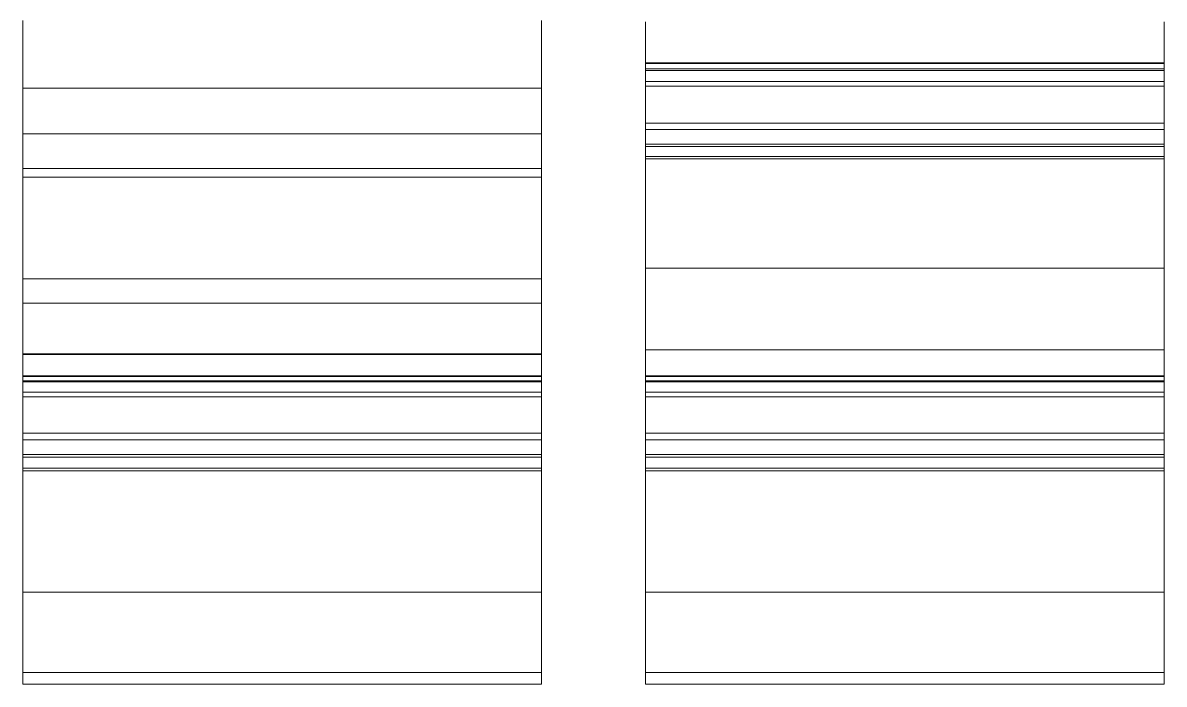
# Model space of a CAD drawing. Header units: millimetres. Extents: x 278858 to 279223, y 218711 to 219074.
# Drawn here: x 279158.13 to 279169.13, y 218907.65 to 218914.02 of the extents above; entities that cross this region are included whole.
import ezdxf

# ---------------------------------------------------------------- set-up
doc = ezdxf.new("R2010")
doc.units = ezdxf.units.MM
doc.header["$LTSCALE"] = 2
doc.layers.add('AM_9', color=251, linetype='Continuous', lineweight=15)

msp = doc.modelspace()

# ---------------------------------------------------------------- linework, layer by layer
at = {"layer": 'AM_9'}
for p, q in [((279158.131, 218913.979), (279158.131, 218914.042)), ((279158.131, 218913.979), (279158.131, 218914.042)), ((279158.131, 218913.991), (279158.131, 218914.028)), ((279158.131, 218913.953), (279158.131, 218913.991)), ((279158.131, 218913.914), (279158.131, 218913.979)), ((279158.131, 218913.914), (279158.131, 218913.979)), ((279163.131, 218914.042), (279163.131, 218913.979)), ((279163.131, 218914.042), (279163.131, 218913.979)), ((279163.131, 218913.979), (279163.131, 218913.914)), ((279163.131, 218913.979), (279163.131, 218913.914)), ((279164.131, 218914.013), (279164.131, 218914.029)), ((279164.131, 218913.998), (279164.131, 218914.013)), ((279164.131, 218913.983), (279164.131, 218913.998)), ((279164.131, 218913.969), (279164.131, 218913.983)), ((279169.131, 218914.029), (279169.131, 218914.013)), ((279169.131, 218914.013), (279169.131, 218913.998)), ((279169.131, 218913.998), (279169.131, 218913.983)), ((279169.131, 218913.983), (279169.131, 218913.969)), ((279158.131, 218913.913), (279158.131, 218913.953)), ((279158.131, 218913.846), (279158.131, 218913.914)), ((279158.131, 218913.846), (279158.131, 218913.914)), ((279158.131, 218913.872), (279158.131, 218913.913)), ((279158.131, 218913.83), (279158.131, 218913.872)), ((279163.131, 218913.914), (279163.131, 218913.846)), ((279163.131, 218913.914), (279163.131, 218913.846)), ((279164.131, 218913.954), (279164.131, 218913.969)), ((279164.131, 218913.94), (279164.131, 218913.954)), ((279164.131, 218913.927), (279164.131, 218913.94)), ((279164.131, 218913.914), (279164.131, 218913.927)), ((279164.131, 218913.901), (279164.131, 218913.914)), ((279164.131, 218913.888), (279164.131, 218913.901)), ((279164.131, 218913.875), (279164.131, 218913.888)), ((279164.131, 218913.863), (279164.131, 218913.875)), ((279164.131, 218913.852), (279164.131, 218913.863)), ((279169.131, 218913.969), (279169.131, 218913.954)), ((279169.131, 218913.954), (279169.131, 218913.94)), ((279169.131, 218913.94), (279169.131, 218913.927)), ((279169.131, 218913.927), (279169.131, 218913.914)), ((279169.131, 218913.914), (279169.131, 218913.901)), ((279169.131, 218913.901), (279169.131, 218913.888)), ((279169.131, 218913.888), (279169.131, 218913.875)), ((279169.131, 218913.875), (279169.131, 218913.863)), ((279169.131, 218913.863), (279169.131, 218913.852)), ((279158.131, 218913.776), (279158.131, 218913.846)), ((279158.131, 218913.776), (279158.131, 218913.846)), ((279158.131, 218913.786), (279158.131, 218913.83)), ((279158.131, 218913.741), (279158.131, 218913.786)), ((279158.131, 218913.704), (279158.131, 218913.776)), ((279158.131, 218913.704), (279158.131, 218913.776)), ((279163.131, 218913.846), (279163.131, 218913.776)), ((279163.131, 218913.846), (279163.131, 218913.776)), ((279163.131, 218913.776), (279163.131, 218913.704)), ((279163.131, 218913.776), (279163.131, 218913.704)), ((279164.131, 218913.84), (279164.131, 218913.852)), ((279164.131, 218913.829), (279164.131, 218913.84)), ((279164.131, 218913.818), (279164.131, 218913.829)), ((279164.131, 218913.807), (279164.131, 218913.818)), ((279164.131, 218913.797), (279164.131, 218913.807)), ((279164.131, 218913.787), (279164.131, 218913.797)), ((279164.131, 218913.777), (279164.131, 218913.787)), ((279164.131, 218913.767), (279164.131, 218913.777)), ((279164.131, 218913.758), (279164.131, 218913.767)), ((279164.131, 218913.749), (279164.131, 218913.758)), ((279169.131, 218913.852), (279169.131, 218913.84)), ((279169.131, 218913.84), (279169.131, 218913.829)), ((279169.131, 218913.829), (279169.131, 218913.818)), ((279169.131, 218913.818), (279169.131, 218913.807)), ((279169.131, 218913.807), (279169.131, 218913.797)), ((279169.131, 218913.797), (279169.131, 218913.787)), ((279169.131, 218913.787), (279169.131, 218913.777)), ((279169.131, 218913.777), (279169.131, 218913.767)), ((279169.131, 218913.767), (279169.131, 218913.758)), ((279169.131, 218913.758), (279169.131, 218913.749)), ((279158.131, 218913.695), (279158.131, 218913.741)), ((279158.131, 218913.629), (279158.131, 218913.704)), ((279158.131, 218913.629), (279158.131, 218913.704)), ((279158.131, 218913.647), (279158.131, 218913.695)), ((279158.131, 218913.597), (279158.131, 218913.647)), ((279163.131, 218913.704), (279163.131, 218913.629)), ((279163.131, 218913.704), (279163.131, 218913.629)), ((279164.131, 218913.74), (279164.131, 218913.749)), ((279164.131, 218913.732), (279164.131, 218913.74)), ((279164.131, 218913.723), (279164.131, 218913.732)), ((279164.131, 218913.715), (279164.131, 218913.723)), ((279164.131, 218913.707), (279164.131, 218913.715)), ((279164.131, 218913.7), (279164.131, 218913.707)), ((279164.131, 218913.692), (279164.131, 218913.7)), ((279164.131, 218913.685), (279164.131, 218913.692)), ((279164.131, 218913.679), (279164.131, 218913.685)), ((279164.131, 218913.672), (279164.131, 218913.679)), ((279164.131, 218913.666), (279164.131, 218913.672)), ((279164.131, 218913.659), (279164.131, 218913.666)), ((279164.131, 218913.653), (279164.131, 218913.659)), ((279164.131, 218913.648), (279164.131, 218913.653)), ((279164.131, 218913.642), (279164.131, 218913.648)), ((279164.131, 218913.637), (279164.131, 218913.642)), ((279169.131, 218913.749), (279169.131, 218913.74)), ((279169.131, 218913.74), (279169.131, 218913.732)), ((279169.131, 218913.732), (279169.131, 218913.723)), ((279169.131, 218913.723), (279169.131, 218913.715)), ((279169.131, 218913.715), (279169.131, 218913.707)), ((279169.131, 218913.707), (279169.131, 218913.7)), ((279169.131, 218913.7), (279169.131, 218913.692)), ((279169.131, 218913.692), (279169.131, 218913.685)), ((279169.131, 218913.685), (279169.131, 218913.679)), ((279169.131, 218913.679), (279169.131, 218913.672)), ((279169.131, 218913.672), (279169.131, 218913.666)), ((279169.131, 218913.666), (279169.131, 218913.659)), ((279169.131, 218913.659), (279169.131, 218913.653)), ((279169.131, 218913.653), (279169.131, 218913.648)), ((279169.131, 218913.648), (279169.131, 218913.642)), ((279169.131, 218913.642), (279169.131, 218913.637)), ((279158.131, 218913.552), (279158.131, 218913.629)), ((279158.131, 218913.552), (279158.131, 218913.629)), ((279158.131, 218913.546), (279158.131, 218913.597)), ((279158.131, 218913.473), (279158.131, 218913.552)), ((279158.131, 218913.473), (279158.131, 218913.552)), ((279158.131, 218913.494), (279158.131, 218913.546)), ((279163.131, 218913.629), (279163.131, 218913.552)), ((279163.131, 218913.629), (279163.131, 218913.552)), ((279163.131, 218913.552), (279163.131, 218913.473)), ((279163.131, 218913.552), (279163.131, 218913.473)), ((279164.131, 218913.629), (279164.131, 218913.637)), ((279164.131, 218913.637), (279169.131, 218913.637)), ((279164.131, 218913.577), (279164.131, 218913.629)), ((279164.131, 218913.629), (279169.131, 218913.629)), ((279164.131, 218913.563), (279164.131, 218913.577)), ((279164.131, 218913.577), (279169.131, 218913.577)), ((279164.131, 218913.456), (279164.131, 218913.563)), ((279164.131, 218913.563), (279169.131, 218913.563)), ((279169.131, 218913.637), (279169.131, 218913.629)), ((279169.131, 218913.629), (279169.131, 218913.577)), ((279169.131, 218913.577), (279169.131, 218913.563)), ((279169.131, 218913.563), (279169.131, 218913.456)), ((279158.131, 218913.441), (279158.131, 218913.494)), ((279158.131, 218913.391), (279158.131, 218913.473)), ((279158.131, 218913.391), (279158.131, 218913.473)), ((279158.131, 218913.385), (279158.131, 218913.441)), ((279163.131, 218913.473), (279163.131, 218913.391)), ((279163.131, 218913.473), (279163.131, 218913.391)), ((279164.131, 218913.41), (279164.131, 218913.456)), ((279164.131, 218913.456), (279169.131, 218913.456)), ((279169.131, 218913.456), (279169.131, 218913.41)), ((279158.131, 218913.391), (279158.131, 218912.953)), ((279158.131, 218913.391), (279163.131, 218913.391)), ((279158.131, 218913.391), (279158.131, 218912.953)), ((279158.131, 218913.391), (279163.131, 218913.391)), ((279158.131, 218913.329), (279158.131, 218913.385)), ((279158.131, 218913.271), (279158.131, 218913.329)), ((279163.131, 218912.953), (279163.131, 218913.391)), ((279163.131, 218912.953), (279163.131, 218913.391)), ((279164.131, 218913.41), (279164.131, 218913.053)), ((279164.131, 218913.41), (279169.131, 218913.41)), ((279169.131, 218913.053), (279169.131, 218913.41)), ((279158.131, 218913.211), (279158.131, 218913.271)), ((279158.131, 218913.15), (279158.131, 218913.211)), ((279158.131, 218913.15), (279158.131, 218912.511)), ((279164.131, 218912.992), (279164.131, 218913.053)), ((279164.131, 218913.053), (279169.131, 218913.053)), ((279164.131, 218912.853), (279164.131, 218912.992)), ((279164.131, 218912.992), (279169.131, 218912.992)), ((279169.131, 218913.053), (279169.131, 218912.992)), ((279169.131, 218912.992), (279169.131, 218912.853)), ((279158.131, 218912.922), (279158.131, 218912.953)), ((279158.131, 218912.953), (279163.131, 218912.953)), ((279158.131, 218912.922), (279158.131, 218912.953)), ((279158.131, 218912.953), (279163.131, 218912.953)), ((279158.131, 218912.886), (279158.131, 218912.922)), ((279158.131, 218912.886), (279158.131, 218912.922)), ((279158.131, 218912.847), (279158.131, 218912.886)), ((279158.131, 218912.847), (279158.131, 218912.886)), ((279163.131, 218912.953), (279163.131, 218912.922)), ((279163.131, 218912.953), (279163.131, 218912.922)), ((279163.131, 218912.922), (279163.131, 218912.886)), ((279163.131, 218912.922), (279163.131, 218912.886)), ((279163.131, 218912.886), (279163.131, 218912.847)), ((279163.131, 218912.886), (279163.131, 218912.847)), ((279158.131, 218912.807), (279158.131, 218912.847)), ((279158.131, 218912.807), (279158.131, 218912.847)), ((279158.131, 218912.764), (279158.131, 218912.807)), ((279158.131, 218912.764), (279158.131, 218912.807)), ((279158.131, 218912.719), (279158.131, 218912.764)), ((279158.131, 218912.719), (279158.131, 218912.764)), ((279163.131, 218912.847), (279163.131, 218912.807)), ((279163.131, 218912.847), (279163.131, 218912.807)), ((279163.131, 218912.807), (279163.131, 218912.764)), ((279163.131, 218912.807), (279163.131, 218912.764)), ((279163.131, 218912.764), (279163.131, 218912.719)), ((279163.131, 218912.764), (279163.131, 218912.719)), ((279164.131, 218912.83), (279164.131, 218912.853)), ((279164.131, 218912.853), (279169.131, 218912.853)), ((279164.131, 218912.732), (279164.131, 218912.83)), ((279164.131, 218912.83), (279169.131, 218912.83)), ((279169.131, 218912.853), (279169.131, 218912.83)), ((279169.131, 218912.83), (279169.131, 218912.732)), ((279158.131, 218912.672), (279158.131, 218912.719)), ((279158.131, 218912.672), (279158.131, 218912.719)), ((279158.131, 218912.623), (279158.131, 218912.672)), ((279158.131, 218912.623), (279158.131, 218912.672)), ((279163.131, 218912.719), (279163.131, 218912.672)), ((279163.131, 218912.719), (279163.131, 218912.672)), ((279163.131, 218912.672), (279163.131, 218912.623)), ((279163.131, 218912.672), (279163.131, 218912.623)), ((279164.131, 218912.71), (279164.131, 218912.732)), ((279164.131, 218912.732), (279169.131, 218912.732)), ((279164.131, 218912.691), (279164.131, 218912.71)), ((279164.131, 218912.71), (279169.131, 218912.71)), ((279164.131, 218912.671), (279164.131, 218912.691)), ((279164.131, 218912.65), (279164.131, 218912.671)), ((279164.131, 218912.63), (279164.131, 218912.65)), ((279169.131, 218912.732), (279169.131, 218912.71)), ((279169.131, 218912.71), (279169.131, 218912.691)), ((279169.131, 218912.691), (279169.131, 218912.671)), ((279169.131, 218912.671), (279169.131, 218912.65)), ((279169.131, 218912.65), (279169.131, 218912.63)), ((279158.131, 218912.571), (279158.131, 218912.623)), ((279158.131, 218912.617), (279158.131, 218912.623)), ((279158.131, 218912.617), (279158.131, 218912.533)), ((279158.131, 218912.617), (279163.131, 218912.617)), ((279158.131, 218912.518), (279158.131, 218912.571)), ((279163.131, 218912.623), (279163.131, 218912.571)), ((279163.131, 218912.623), (279163.131, 218912.617)), ((279163.131, 218912.533), (279163.131, 218912.617)), ((279163.131, 218912.571), (279163.131, 218912.518)), ((279164.131, 218912.609), (279164.131, 218912.63)), ((279164.131, 218912.587), (279164.131, 218912.609)), ((279164.131, 218912.566), (279164.131, 218912.587)), ((279164.131, 218912.543), (279164.131, 218912.566)), ((279164.131, 218912.521), (279164.131, 218912.543)), ((279169.131, 218912.63), (279169.131, 218912.609)), ((279169.131, 218912.609), (279169.131, 218912.587)), ((279169.131, 218912.587), (279169.131, 218912.566)), ((279169.131, 218912.566), (279169.131, 218912.543)), ((279169.131, 218912.543), (279169.131, 218912.521)), ((279158.131, 218912.474), (279158.131, 218912.533)), ((279158.131, 218912.533), (279163.131, 218912.533)), ((279158.131, 218912.462), (279158.131, 218912.518)), ((279158.131, 218912.51), (279158.131, 218912.511)), ((279158.131, 218912.356), (279158.131, 218912.51)), ((279158.131, 218912.415), (279158.131, 218912.474)), ((279158.131, 218912.404), (279158.131, 218912.462)), ((279163.131, 218912.533), (279163.131, 218912.474)), ((279163.131, 218912.518), (279163.131, 218912.462)), ((279163.131, 218912.474), (279163.131, 218912.415)), ((279163.131, 218912.462), (279163.131, 218912.404)), ((279164.131, 218912.498), (279164.131, 218912.521)), ((279164.131, 218912.475), (279164.131, 218912.498)), ((279164.131, 218912.451), (279164.131, 218912.475)), ((279164.131, 218912.427), (279164.131, 218912.451)), ((279169.131, 218912.521), (279169.131, 218912.498)), ((279169.131, 218912.498), (279169.131, 218912.475)), ((279169.131, 218912.475), (279169.131, 218912.451)), ((279169.131, 218912.451), (279169.131, 218912.427)), ((279158.131, 218912.357), (279158.131, 218912.415)), ((279158.131, 218912.345), (279158.131, 218912.404)), ((279158.131, 218912.299), (279158.131, 218912.357)), ((279158.131, 218912.33), (279158.131, 218912.356)), ((279158.131, 218912.283), (279158.131, 218912.345)), ((279158.131, 218912.302), (279158.131, 218912.33)), ((279163.131, 218912.415), (279163.131, 218912.357)), ((279163.131, 218912.404), (279163.131, 218912.345)), ((279163.131, 218912.357), (279163.131, 218912.299)), ((279163.131, 218912.345), (279163.131, 218912.283)), ((279164.131, 218912.403), (279164.131, 218912.427)), ((279164.131, 218912.378), (279164.131, 218912.403)), ((279164.131, 218912.353), (279164.131, 218912.378)), ((279164.131, 218912.327), (279164.131, 218912.353)), ((279164.131, 218912.301), (279164.131, 218912.327)), ((279169.131, 218912.427), (279169.131, 218912.403)), ((279169.131, 218912.403), (279169.131, 218912.378)), ((279169.131, 218912.378), (279169.131, 218912.353)), ((279169.131, 218912.353), (279169.131, 218912.327)), ((279169.131, 218912.327), (279169.131, 218912.301)), ((279158.131, 218912.271), (279158.131, 218912.302)), ((279158.131, 218912.241), (279158.131, 218912.299)), ((279158.131, 218912.219), (279158.131, 218912.283)), ((279158.131, 218912.238), (279158.131, 218912.271)), ((279158.131, 218912.135), (279158.131, 218912.238)), ((279158.131, 218912.153), (279158.131, 218912.219)), ((279163.131, 218912.299), (279163.131, 218912.241)), ((279163.131, 218912.283), (279163.131, 218912.219)), ((279163.131, 218912.219), (279163.131, 218912.153)), ((279164.131, 218912.275), (279164.131, 218912.301)), ((279164.131, 218912.248), (279164.131, 218912.275)), ((279164.131, 218912.221), (279164.131, 218912.248)), ((279164.131, 218912.193), (279164.131, 218912.221)), ((279169.131, 218912.301), (279169.131, 218912.275)), ((279169.131, 218912.275), (279169.131, 218912.248)), ((279169.131, 218912.248), (279169.131, 218912.221)), ((279169.131, 218912.221), (279169.131, 218912.193)), ((279158.131, 218912.085), (279158.131, 218912.153)), ((279158.131, 218912.103), (279158.131, 218912.135)), ((279158.131, 218912.07), (279158.131, 218912.103)), ((279163.131, 218912.153), (279163.131, 218912.085)), ((279164.131, 218912.165), (279164.131, 218912.193)), ((279164.131, 218912.136), (279164.131, 218912.165)), ((279164.131, 218912.108), (279164.131, 218912.136)), ((279164.131, 218912.078), (279164.131, 218912.108)), ((279169.131, 218912.193), (279169.131, 218912.165)), ((279169.131, 218912.165), (279169.131, 218912.136)), ((279169.131, 218912.136), (279169.131, 218912.108)), ((279169.131, 218912.108), (279169.131, 218912.078)), ((279158.131, 218912.015), (279158.131, 218912.085)), ((279158.131, 218912.034), (279158.131, 218912.07)), ((279158.131, 218912.002), (279158.131, 218912.034)), ((279158.131, 218911.943), (279158.131, 218912.015)), ((279158.131, 218911.986), (279158.131, 218912.002)), ((279163.131, 218912.085), (279163.131, 218912.015)), ((279163.131, 218912.015), (279163.131, 218911.943)), ((279164.131, 218912.049), (279164.131, 218912.078)), ((279164.131, 218912.018), (279164.131, 218912.049)), ((279164.131, 218911.988), (279164.131, 218912.018)), ((279169.131, 218912.078), (279169.131, 218912.049)), ((279169.131, 218912.049), (279169.131, 218912.018)), ((279169.131, 218912.018), (279169.131, 218911.988)), ((279158.131, 218911.968), (279158.131, 218911.986)), ((279158.131, 218911.949), (279158.131, 218911.968)), ((279158.131, 218911.93), (279158.131, 218911.949)), ((279158.131, 218911.869), (279158.131, 218911.943)), ((279158.131, 218911.909), (279158.131, 218911.93)), ((279158.131, 218911.886), (279158.131, 218911.909)), ((279158.131, 218911.863), (279158.131, 218911.886)), ((279163.131, 218911.943), (279163.131, 218911.869)), ((279164.131, 218911.957), (279164.131, 218911.988)), ((279164.131, 218911.925), (279164.131, 218911.957)), ((279164.131, 218911.893), (279164.131, 218911.925)), ((279164.131, 218911.861), (279164.131, 218911.893)), ((279169.131, 218911.988), (279169.131, 218911.957)), ((279169.131, 218911.957), (279169.131, 218911.925)), ((279169.131, 218911.925), (279169.131, 218911.893)), ((279169.131, 218911.893), (279169.131, 218911.861)), ((279158.131, 218911.793), (279158.131, 218911.869)), ((279158.131, 218911.838), (279158.131, 218911.863)), ((279158.131, 218911.812), (279158.131, 218911.838)), ((279158.131, 218911.785), (279158.131, 218911.812)), ((279158.131, 218911.715), (279158.131, 218911.793)), ((279158.131, 218911.757), (279158.131, 218911.785)), ((279163.131, 218911.869), (279163.131, 218911.793)), ((279163.131, 218911.793), (279163.131, 218911.715)), ((279164.131, 218911.828), (279164.131, 218911.861)), ((279164.131, 218911.795), (279164.131, 218911.828)), ((279164.131, 218911.761), (279164.131, 218911.795)), ((279169.131, 218911.861), (279169.131, 218911.828)), ((279169.131, 218911.828), (279169.131, 218911.795)), ((279169.131, 218911.795), (279169.131, 218911.761)), ((279158.131, 218911.727), (279158.131, 218911.757)), ((279158.131, 218911.696), (279158.131, 218911.727)), ((279158.131, 218911.635), (279158.131, 218911.715)), ((279158.131, 218911.664), (279158.131, 218911.696)), ((279158.131, 218911.63), (279158.131, 218911.664)), ((279163.131, 218911.715), (279163.131, 218911.635)), ((279164.131, 218911.727), (279164.131, 218911.761)), ((279164.131, 218911.693), (279164.131, 218911.727)), ((279164.131, 218911.658), (279164.131, 218911.693)), ((279169.131, 218911.761), (279169.131, 218911.727)), ((279169.131, 218911.727), (279169.131, 218911.693)), ((279169.131, 218911.693), (279169.131, 218911.658)), ((279158.131, 218911.554), (279158.131, 218911.635)), ((279158.131, 218911.595), (279158.131, 218911.63)), ((279158.131, 218911.559), (279158.131, 218911.595)), ((279158.131, 218911.521), (279158.131, 218911.559)), ((279158.131, 218911.554), (279158.131, 218911.32)), ((279158.131, 218911.554), (279163.131, 218911.554)), ((279163.131, 218911.635), (279163.131, 218911.554)), ((279163.131, 218911.32), (279163.131, 218911.554)), ((279164.131, 218911.658), (279164.131, 218910.872)), ((279164.131, 218911.658), (279169.131, 218911.658)), ((279169.131, 218910.872), (279169.131, 218911.658)), ((279158.131, 218911.482), (279158.131, 218911.521)), ((279158.131, 218911.441), (279158.131, 218911.482)), ((279158.131, 218911.4), (279158.131, 218911.441)), ((279158.131, 218911.356), (279158.131, 218911.4)), ((279158.131, 218911.312), (279158.131, 218911.356)), ((279158.131, 218911.31), (279158.131, 218911.32)), ((279158.131, 218911.32), (279163.131, 218911.32)), ((279158.131, 218911.266), (279158.131, 218911.312)), ((279158.131, 218911.246), (279158.131, 218911.31)), ((279158.131, 218911.218), (279158.131, 218911.266)), ((279158.131, 218911.181), (279158.131, 218911.246)), ((279163.131, 218911.32), (279163.131, 218911.31)), ((279163.131, 218911.31), (279163.131, 218911.246)), ((279163.131, 218911.246), (279163.131, 218911.181)), ((279158.131, 218911.169), (279158.131, 218911.218)), ((279158.131, 218911.114), (279158.131, 218911.181)), ((279158.131, 218911.119), (279158.131, 218911.169)), ((279158.131, 218911.067), (279158.131, 218911.119)), ((279158.131, 218911.046), (279158.131, 218911.114)), ((279163.131, 218911.181), (279163.131, 218911.114)), ((279163.131, 218911.114), (279163.131, 218911.046)), ((279158.131, 218911.014), (279158.131, 218911.067)), ((279158.131, 218910.977), (279158.131, 218911.046)), ((279158.131, 218910.959), (279158.131, 218911.014)), ((279163.131, 218911.046), (279163.131, 218910.977)), ((279158.131, 218910.906), (279158.131, 218910.977)), ((279158.131, 218910.903), (279158.131, 218910.959)), ((279158.131, 218910.834), (279158.131, 218910.906)), ((279158.131, 218910.845), (279158.131, 218910.903)), ((279163.131, 218910.977), (279163.131, 218910.906)), ((279163.131, 218910.906), (279163.131, 218910.834)), ((279158.131, 218910.786), (279158.131, 218910.845)), ((279158.131, 218910.834), (279158.131, 218910.828)), ((279158.131, 218910.834), (279163.131, 218910.834)), ((279158.131, 218910.818), (279158.131, 218910.828)), ((279158.131, 218910.828), (279158.131, 218910.828)), ((279158.131, 218910.828), (279163.131, 218910.828)), ((279158.131, 218910.808), (279158.131, 218910.818)), ((279158.131, 218910.799), (279158.131, 218910.808)), ((279158.131, 218910.789), (279158.131, 218910.799)), ((279158.131, 218910.78), (279158.131, 218910.789)), ((279158.131, 218910.725), (279158.131, 218910.786)), ((279158.131, 218910.772), (279158.131, 218910.78)), ((279163.131, 218910.828), (279163.131, 218910.834)), ((279163.131, 218910.828), (279163.131, 218910.818)), ((279163.131, 218910.828), (279163.131, 218910.828)), ((279163.131, 218910.818), (279163.131, 218910.808)), ((279163.131, 218910.808), (279163.131, 218910.799)), ((279163.131, 218910.799), (279163.131, 218910.789)), ((279163.131, 218910.789), (279163.131, 218910.78)), ((279163.131, 218910.78), (279163.131, 218910.772)), ((279164.131, 218910.861), (279164.131, 218910.872)), ((279164.131, 218910.872), (279169.131, 218910.872)), ((279164.131, 218910.849), (279164.131, 218910.861)), ((279164.131, 218910.839), (279164.131, 218910.849)), ((279164.131, 218910.828), (279164.131, 218910.839)), ((279164.131, 218910.818), (279164.131, 218910.828)), ((279164.131, 218910.808), (279164.131, 218910.818)), ((279164.131, 218910.799), (279164.131, 218910.808)), ((279164.131, 218910.789), (279164.131, 218910.799)), ((279164.131, 218910.78), (279164.131, 218910.789)), ((279164.131, 218910.772), (279164.131, 218910.78)), ((279169.131, 218910.872), (279169.131, 218910.861)), ((279169.131, 218910.861), (279169.131, 218910.849)), ((279169.131, 218910.849), (279169.131, 218910.839)), ((279169.131, 218910.839), (279169.131, 218910.828)), ((279169.131, 218910.828), (279169.131, 218910.818)), ((279169.131, 218910.818), (279169.131, 218910.808)), ((279169.131, 218910.808), (279169.131, 218910.799)), ((279169.131, 218910.799), (279169.131, 218910.789)), ((279169.131, 218910.789), (279169.131, 218910.78)), ((279169.131, 218910.78), (279169.131, 218910.772)), ((279158.131, 218910.763), (279158.131, 218910.772)), ((279158.131, 218910.755), (279158.131, 218910.763)), ((279158.131, 218910.747), (279158.131, 218910.755)), ((279158.131, 218910.739), (279158.131, 218910.747)), ((279158.131, 218910.732), (279158.131, 218910.739)), ((279158.131, 218910.724), (279158.131, 218910.732)), ((279158.131, 218910.663), (279158.131, 218910.725)), ((279158.131, 218910.717), (279158.131, 218910.724)), ((279158.131, 218910.711), (279158.131, 218910.717)), ((279158.131, 218910.704), (279158.131, 218910.711)), ((279158.131, 218910.698), (279158.131, 218910.704)), ((279158.131, 218910.692), (279158.131, 218910.698)), ((279158.131, 218910.686), (279158.131, 218910.692)), ((279158.131, 218910.681), (279158.131, 218910.686)), ((279158.131, 218910.675), (279158.131, 218910.681)), ((279158.131, 218910.67), (279158.131, 218910.675)), ((279158.131, 218910.665), (279158.131, 218910.67)), ((279163.131, 218910.772), (279163.131, 218910.763)), ((279163.131, 218910.763), (279163.131, 218910.755)), ((279163.131, 218910.755), (279163.131, 218910.747)), ((279163.131, 218910.747), (279163.131, 218910.739)), ((279163.131, 218910.739), (279163.131, 218910.732)), ((279163.131, 218910.732), (279163.131, 218910.724)), ((279163.131, 218910.724), (279163.131, 218910.717)), ((279163.131, 218910.717), (279163.131, 218910.711)), ((279163.131, 218910.711), (279163.131, 218910.704)), ((279163.131, 218910.704), (279163.131, 218910.698)), ((279163.131, 218910.698), (279163.131, 218910.692)), ((279163.131, 218910.692), (279163.131, 218910.686)), ((279163.131, 218910.686), (279163.131, 218910.681)), ((279163.131, 218910.681), (279163.131, 218910.675)), ((279163.131, 218910.675), (279163.131, 218910.67)), ((279163.131, 218910.67), (279163.131, 218910.665)), ((279164.131, 218910.763), (279164.131, 218910.772)), ((279164.131, 218910.755), (279164.131, 218910.763)), ((279164.131, 218910.747), (279164.131, 218910.755)), ((279164.131, 218910.739), (279164.131, 218910.747)), ((279164.131, 218910.732), (279164.131, 218910.739)), ((279164.131, 218910.724), (279164.131, 218910.732)), ((279164.131, 218910.717), (279164.131, 218910.724)), ((279164.131, 218910.711), (279164.131, 218910.717)), ((279164.131, 218910.704), (279164.131, 218910.711)), ((279164.131, 218910.698), (279164.131, 218910.704)), ((279164.131, 218910.692), (279164.131, 218910.698)), ((279164.131, 218910.686), (279164.131, 218910.692)), ((279164.131, 218910.681), (279164.131, 218910.686)), ((279164.131, 218910.675), (279164.131, 218910.681)), ((279164.131, 218910.67), (279164.131, 218910.675)), ((279164.131, 218910.665), (279164.131, 218910.67)), ((279169.131, 218910.772), (279169.131, 218910.763)), ((279169.131, 218910.763), (279169.131, 218910.755)), ((279169.131, 218910.755), (279169.131, 218910.747)), ((279169.131, 218910.747), (279169.131, 218910.739)), ((279169.131, 218910.739), (279169.131, 218910.732)), ((279169.131, 218910.732), (279169.131, 218910.724)), ((279169.131, 218910.724), (279169.131, 218910.717)), ((279169.131, 218910.717), (279169.131, 218910.711)), ((279169.131, 218910.711), (279169.131, 218910.704)), ((279169.131, 218910.704), (279169.131, 218910.698)), ((279169.131, 218910.698), (279169.131, 218910.692)), ((279169.131, 218910.692), (279169.131, 218910.686)), ((279169.131, 218910.686), (279169.131, 218910.681)), ((279169.131, 218910.681), (279169.131, 218910.675)), ((279169.131, 218910.675), (279169.131, 218910.67)), ((279169.131, 218910.67), (279169.131, 218910.665)), ((279158.131, 218910.661), (279158.131, 218910.665)), ((279158.131, 218910.599), (279158.131, 218910.663)), ((279158.131, 218910.656), (279158.131, 218910.661)), ((279158.131, 218910.652), (279158.131, 218910.656)), ((279158.131, 218910.648), (279158.131, 218910.652)), ((279158.131, 218910.644), (279158.131, 218910.648)), ((279158.131, 218910.64), (279158.131, 218910.644)), ((279158.131, 218910.637), (279158.131, 218910.64)), ((279158.131, 218910.634), (279158.131, 218910.637)), ((279158.131, 218910.631), (279158.131, 218910.634)), ((279158.131, 218910.628), (279158.131, 218910.631)), ((279158.131, 218910.625), (279158.131, 218910.628)), ((279158.131, 218910.623), (279158.131, 218910.625)), ((279158.131, 218910.62), (279158.131, 218910.623)), ((279158.131, 218910.615), (279158.131, 218910.62)), ((279158.131, 218910.62), (279163.131, 218910.62)), ((279158.131, 218910.574), (279158.131, 218910.615)), ((279158.131, 218910.615), (279163.131, 218910.615)), ((279158.131, 218910.534), (279158.131, 218910.599)), ((279158.131, 218910.562), (279158.131, 218910.574)), ((279158.131, 218910.574), (279163.131, 218910.574)), ((279158.131, 218910.463), (279158.131, 218910.562)), ((279158.131, 218910.562), (279163.131, 218910.562)), ((279163.131, 218910.665), (279163.131, 218910.661)), ((279163.131, 218910.661), (279163.131, 218910.656)), ((279163.131, 218910.656), (279163.131, 218910.652)), ((279163.131, 218910.652), (279163.131, 218910.648)), ((279163.131, 218910.648), (279163.131, 218910.644)), ((279163.131, 218910.644), (279163.131, 218910.64)), ((279163.131, 218910.64), (279163.131, 218910.637)), ((279163.131, 218910.637), (279163.131, 218910.634)), ((279163.131, 218910.634), (279163.131, 218910.631)), ((279163.131, 218910.631), (279163.131, 218910.628)), ((279163.131, 218910.628), (279163.131, 218910.625)), ((279163.131, 218910.625), (279163.131, 218910.623)), ((279163.131, 218910.623), (279163.131, 218910.62)), ((279163.131, 218910.62), (279163.131, 218910.615)), ((279163.131, 218910.615), (279163.131, 218910.574)), ((279163.131, 218910.574), (279163.131, 218910.562)), ((279163.131, 218910.562), (279163.131, 218910.463)), ((279164.131, 218910.661), (279164.131, 218910.665)), ((279164.131, 218910.656), (279164.131, 218910.661)), ((279164.131, 218910.652), (279164.131, 218910.656)), ((279164.131, 218910.648), (279164.131, 218910.652)), ((279164.131, 218910.644), (279164.131, 218910.648)), ((279164.131, 218910.64), (279164.131, 218910.644)), ((279164.131, 218910.637), (279164.131, 218910.64)), ((279164.131, 218910.634), (279164.131, 218910.637)), ((279164.131, 218910.631), (279164.131, 218910.634)), ((279164.131, 218910.628), (279164.131, 218910.631)), ((279164.131, 218910.625), (279164.131, 218910.628)), ((279164.131, 218910.623), (279164.131, 218910.625)), ((279164.131, 218910.62), (279164.131, 218910.623)), ((279164.131, 218910.615), (279164.131, 218910.62)), ((279164.131, 218910.62), (279169.131, 218910.62)), ((279164.131, 218910.574), (279164.131, 218910.615)), ((279164.131, 218910.615), (279169.131, 218910.615)), ((279164.131, 218910.562), (279164.131, 218910.574)), ((279164.131, 218910.574), (279169.131, 218910.574)), ((279164.131, 218910.463), (279164.131, 218910.562)), ((279164.131, 218910.562), (279169.131, 218910.562)), ((279169.131, 218910.665), (279169.131, 218910.661)), ((279169.131, 218910.661), (279169.131, 218910.656)), ((279169.131, 218910.656), (279169.131, 218910.652)), ((279169.131, 218910.652), (279169.131, 218910.648)), ((279169.131, 218910.648), (279169.131, 218910.644)), ((279169.131, 218910.644), (279169.131, 218910.64)), ((279169.131, 218910.64), (279169.131, 218910.637)), ((279169.131, 218910.637), (279169.131, 218910.634)), ((279169.131, 218910.634), (279169.131, 218910.631)), ((279169.131, 218910.631), (279169.131, 218910.628)), ((279169.131, 218910.628), (279169.131, 218910.625)), ((279169.131, 218910.625), (279169.131, 218910.623)), ((279169.131, 218910.623), (279169.131, 218910.62)), ((279169.131, 218910.62), (279169.131, 218910.615)), ((279169.131, 218910.615), (279169.131, 218910.574)), ((279169.131, 218910.574), (279169.131, 218910.562)), ((279169.131, 218910.562), (279169.131, 218910.463)), ((279158.131, 218910.467), (279158.131, 218910.534)), ((279158.131, 218910.399), (279158.131, 218910.467)), ((279158.131, 218910.42), (279158.131, 218910.463)), ((279158.131, 218910.463), (279163.131, 218910.463)), ((279163.131, 218910.463), (279163.131, 218910.42)), ((279164.131, 218910.42), (279164.131, 218910.463)), ((279164.131, 218910.463), (279169.131, 218910.463)), ((279169.131, 218910.463), (279169.131, 218910.42)), ((279158.131, 218910.42), (279158.131, 218910.069)), ((279158.131, 218910.42), (279163.131, 218910.42)), ((279158.131, 218910.399), (279158.131, 218909.851)), ((279163.131, 218910.069), (279163.131, 218910.42)), ((279164.131, 218910.42), (279164.131, 218910.069)), ((279164.131, 218910.42), (279169.131, 218910.42)), ((279169.131, 218910.069), (279169.131, 218910.42)), ((279158.131, 218910.005), (279158.131, 218910.069)), ((279158.131, 218910.069), (279163.131, 218910.069)), ((279163.131, 218910.069), (279163.131, 218910.005)), ((279164.131, 218910.005), (279164.131, 218910.069)), ((279164.131, 218910.069), (279169.131, 218910.069)), ((279169.131, 218910.069), (279169.131, 218910.005)), ((279158.131, 218909.863), (279158.131, 218910.005)), ((279158.131, 218910.005), (279163.131, 218910.005)), ((279163.131, 218910.005), (279163.131, 218909.863)), ((279164.131, 218909.863), (279164.131, 218910.005)), ((279164.131, 218910.005), (279169.131, 218910.005)), ((279169.131, 218910.005), (279169.131, 218909.863)), ((279158.131, 218909.838), (279158.131, 218909.863)), ((279158.131, 218909.863), (279163.131, 218909.863)), ((279158.131, 218909.845), (279158.131, 218909.851)), ((279158.131, 218909.825), (279158.131, 218909.845)), ((279158.131, 218909.732), (279158.131, 218909.838)), ((279158.131, 218909.838), (279163.131, 218909.838)), ((279158.131, 218909.803), (279158.131, 218909.825)), ((279158.131, 218909.78), (279158.131, 218909.803)), ((279163.131, 218909.863), (279163.131, 218909.838)), ((279163.131, 218909.838), (279163.131, 218909.732)), ((279164.131, 218909.838), (279164.131, 218909.863)), ((279164.131, 218909.863), (279169.131, 218909.863)), ((279164.131, 218909.732), (279164.131, 218909.838)), ((279164.131, 218909.838), (279169.131, 218909.838)), ((279169.131, 218909.863), (279169.131, 218909.838)), ((279169.131, 218909.838), (279169.131, 218909.732)), ((279158.131, 218909.756), (279158.131, 218909.78)), ((279158.131, 218909.73), (279158.131, 218909.756)), ((279158.131, 218909.707), (279158.131, 218909.732)), ((279158.131, 218909.732), (279163.131, 218909.732)), ((279158.131, 218909.703), (279158.131, 218909.73)), ((279158.131, 218909.685), (279158.131, 218909.707)), ((279158.131, 218909.707), (279163.131, 218909.707)), ((279158.131, 218909.675), (279158.131, 218909.703)), ((279158.131, 218909.662), (279158.131, 218909.685)), ((279163.131, 218909.732), (279163.131, 218909.707)), ((279163.131, 218909.707), (279163.131, 218909.685)), ((279163.131, 218909.685), (279163.131, 218909.662)), ((279164.131, 218909.707), (279164.131, 218909.732)), ((279164.131, 218909.732), (279169.131, 218909.732)), ((279164.131, 218909.685), (279164.131, 218909.707)), ((279164.131, 218909.707), (279169.131, 218909.707)), ((279164.131, 218909.662), (279164.131, 218909.685)), ((279169.131, 218909.732), (279169.131, 218909.707)), ((279169.131, 218909.707), (279169.131, 218909.685)), ((279169.131, 218909.685), (279169.131, 218909.662)), ((279158.131, 218909.646), (279158.131, 218909.675)), ((279158.131, 218909.64), (279158.131, 218909.662)), ((279158.131, 218909.615), (279158.131, 218909.646)), ((279158.131, 218909.616), (279158.131, 218909.64)), ((279158.131, 218909.592), (279158.131, 218909.616)), ((279158.131, 218909.582), (279158.131, 218909.615)), ((279158.131, 218909.568), (279158.131, 218909.592)), ((279158.131, 218909.549), (279158.131, 218909.582)), ((279163.131, 218909.662), (279163.131, 218909.64)), ((279163.131, 218909.64), (279163.131, 218909.616)), ((279163.131, 218909.616), (279163.131, 218909.592)), ((279163.131, 218909.592), (279163.131, 218909.568)), ((279164.131, 218909.64), (279164.131, 218909.662)), ((279164.131, 218909.616), (279164.131, 218909.64)), ((279164.131, 218909.592), (279164.131, 218909.616)), ((279164.131, 218909.568), (279164.131, 218909.592)), ((279169.131, 218909.662), (279169.131, 218909.64)), ((279169.131, 218909.64), (279169.131, 218909.616)), ((279169.131, 218909.616), (279169.131, 218909.592)), ((279169.131, 218909.592), (279169.131, 218909.568)), ((279158.131, 218909.544), (279158.131, 218909.568)), ((279158.131, 218909.514), (279158.131, 218909.549)), ((279158.131, 218909.519), (279158.131, 218909.544)), ((279158.131, 218909.494), (279158.131, 218909.519)), ((279158.131, 218909.477), (279158.131, 218909.514)), ((279158.131, 218909.468), (279158.131, 218909.494)), ((279158.131, 218909.44), (279158.131, 218909.477)), ((279158.131, 218909.442), (279158.131, 218909.468)), ((279163.131, 218909.568), (279163.131, 218909.544)), ((279163.131, 218909.544), (279163.131, 218909.519)), ((279163.131, 218909.519), (279163.131, 218909.494)), ((279163.131, 218909.494), (279163.131, 218909.468)), ((279163.131, 218909.468), (279163.131, 218909.442)), ((279164.131, 218909.544), (279164.131, 218909.568)), ((279164.131, 218909.519), (279164.131, 218909.544)), ((279164.131, 218909.494), (279164.131, 218909.519)), ((279164.131, 218909.468), (279164.131, 218909.494)), ((279164.131, 218909.442), (279164.131, 218909.468)), ((279169.131, 218909.568), (279169.131, 218909.544)), ((279169.131, 218909.544), (279169.131, 218909.519)), ((279169.131, 218909.519), (279169.131, 218909.494)), ((279169.131, 218909.494), (279169.131, 218909.468)), ((279169.131, 218909.468), (279169.131, 218909.442)), ((279158.131, 218909.415), (279158.131, 218909.442)), ((279158.131, 218909.4), (279158.131, 218909.44)), ((279158.131, 218909.388), (279158.131, 218909.415)), ((279158.131, 218909.36), (279158.131, 218909.4)), ((279158.131, 218909.361), (279158.131, 218909.388)), ((279158.131, 218909.333), (279158.131, 218909.361)), ((279158.131, 218909.318), (279158.131, 218909.36)), ((279163.131, 218909.442), (279163.131, 218909.415)), ((279163.131, 218909.415), (279163.131, 218909.388)), ((279163.131, 218909.388), (279163.131, 218909.361)), ((279163.131, 218909.361), (279163.131, 218909.333)), ((279164.131, 218909.415), (279164.131, 218909.442)), ((279164.131, 218909.388), (279164.131, 218909.415)), ((279164.131, 218909.361), (279164.131, 218909.388)), ((279164.131, 218909.333), (279164.131, 218909.361)), ((279169.131, 218909.442), (279169.131, 218909.415)), ((279169.131, 218909.415), (279169.131, 218909.388)), ((279169.131, 218909.388), (279169.131, 218909.361)), ((279169.131, 218909.361), (279169.131, 218909.333)), ((279158.131, 218909.305), (279158.131, 218909.333)), ((279158.131, 218909.274), (279158.131, 218909.318)), ((279158.131, 218909.276), (279158.131, 218909.305)), ((279158.131, 218909.247), (279158.131, 218909.276)), ((279158.131, 218909.23), (279158.131, 218909.274)), ((279158.131, 218909.218), (279158.131, 218909.247)), ((279163.131, 218909.333), (279163.131, 218909.305)), ((279163.131, 218909.305), (279163.131, 218909.276)), ((279163.131, 218909.276), (279163.131, 218909.247)), ((279163.131, 218909.247), (279163.131, 218909.218)), ((279164.131, 218909.305), (279164.131, 218909.333)), ((279164.131, 218909.276), (279164.131, 218909.305)), ((279164.131, 218909.247), (279164.131, 218909.276)), ((279164.131, 218909.218), (279164.131, 218909.247)), ((279169.131, 218909.333), (279169.131, 218909.305)), ((279169.131, 218909.305), (279169.131, 218909.276)), ((279169.131, 218909.276), (279169.131, 218909.247)), ((279169.131, 218909.247), (279169.131, 218909.218)), ((279158.131, 218909.183), (279158.131, 218909.23)), ((279158.131, 218909.188), (279158.131, 218909.218)), ((279158.131, 218909.158), (279158.131, 218909.188)), ((279158.131, 218909.136), (279158.131, 218909.183)), ((279158.131, 218909.127), (279158.131, 218909.158)), ((279158.131, 218909.086), (279158.131, 218909.136)), ((279163.131, 218909.218), (279163.131, 218909.188)), ((279163.131, 218909.188), (279163.131, 218909.158)), ((279163.131, 218909.158), (279163.131, 218909.127)), ((279164.131, 218909.188), (279164.131, 218909.218)), ((279164.131, 218909.158), (279164.131, 218909.188)), ((279164.131, 218909.127), (279164.131, 218909.158)), ((279169.131, 218909.218), (279169.131, 218909.188)), ((279169.131, 218909.188), (279169.131, 218909.158)), ((279169.131, 218909.158), (279169.131, 218909.127)), ((279158.131, 218909.096), (279158.131, 218909.127)), ((279158.131, 218909.064), (279158.131, 218909.096)), ((279158.131, 218909.036), (279158.131, 218909.086)), ((279158.131, 218909.032), (279158.131, 218909.064)), ((279158.131, 218908.984), (279158.131, 218909.036)), ((279158.131, 218909), (279158.131, 218909.032)), ((279163.131, 218909.127), (279163.131, 218909.096)), ((279163.131, 218909.096), (279163.131, 218909.064)), ((279163.131, 218909.064), (279163.131, 218909.032)), ((279163.131, 218909.032), (279163.131, 218909)), ((279164.131, 218909.096), (279164.131, 218909.127)), ((279164.131, 218909.064), (279164.131, 218909.096)), ((279164.131, 218909.032), (279164.131, 218909.064)), ((279164.131, 218909), (279164.131, 218909.032)), ((279169.131, 218909.127), (279169.131, 218909.096)), ((279169.131, 218909.096), (279169.131, 218909.064)), ((279169.131, 218909.064), (279169.131, 218909.032)), ((279169.131, 218909.032), (279169.131, 218909)), ((279158.131, 218908.967), (279158.131, 218909)), ((279158.131, 218908.931), (279158.131, 218908.984)), ((279158.131, 218908.933), (279158.131, 218908.967)), ((279158.131, 218908.899), (279158.131, 218908.933)), ((279158.131, 218908.876), (279158.131, 218908.931)), ((279163.131, 218909), (279163.131, 218908.967)), ((279163.131, 218908.967), (279163.131, 218908.933)), ((279163.131, 218908.933), (279163.131, 218908.899)), ((279164.131, 218908.967), (279164.131, 218909)), ((279164.131, 218908.933), (279164.131, 218908.967)), ((279164.131, 218908.899), (279164.131, 218908.933)), ((279169.131, 218909), (279169.131, 218908.967)), ((279169.131, 218908.967), (279169.131, 218908.933)), ((279169.131, 218908.933), (279169.131, 218908.899)), ((279158.131, 218908.865), (279158.131, 218908.899)), ((279158.131, 218908.819), (279158.131, 218908.876)), ((279158.131, 218908.83), (279158.131, 218908.865)), ((279158.131, 218908.795), (279158.131, 218908.83)), ((279158.131, 218908.762), (279158.131, 218908.819)), ((279163.131, 218908.899), (279163.131, 218908.865)), ((279163.131, 218908.865), (279163.131, 218908.83)), ((279163.131, 218908.83), (279163.131, 218908.795)), ((279164.131, 218908.865), (279164.131, 218908.899)), ((279164.131, 218908.83), (279164.131, 218908.865)), ((279164.131, 218908.795), (279164.131, 218908.83)), ((279169.131, 218908.899), (279169.131, 218908.865)), ((279169.131, 218908.865), (279169.131, 218908.83)), ((279169.131, 218908.83), (279169.131, 218908.795)), ((279158.131, 218908.76), (279158.131, 218908.795)), ((279158.131, 218908.702), (279158.131, 218908.762)), ((279158.131, 218908.723), (279158.131, 218908.76)), ((279158.131, 218908.687), (279158.131, 218908.723)), ((279158.131, 218908.642), (279158.131, 218908.702)), ((279163.131, 218908.795), (279163.131, 218908.76)), ((279163.131, 218908.76), (279163.131, 218908.723)), ((279163.131, 218908.723), (279163.131, 218908.687)), ((279164.131, 218908.76), (279164.131, 218908.795)), ((279164.131, 218908.723), (279164.131, 218908.76)), ((279164.131, 218908.687), (279164.131, 218908.723)), ((279169.131, 218908.795), (279169.131, 218908.76)), ((279169.131, 218908.76), (279169.131, 218908.723)), ((279169.131, 218908.723), (279169.131, 218908.687)), ((279158.131, 218908.65), (279158.131, 218908.687)), ((279158.131, 218908.612), (279158.131, 218908.65)), ((279158.131, 218908.58), (279158.131, 218908.642)), ((279158.131, 218908.574), (279158.131, 218908.612)), ((279163.131, 218908.687), (279163.131, 218908.65)), ((279163.131, 218908.65), (279163.131, 218908.612)), ((279163.131, 218908.612), (279163.131, 218908.574)), ((279164.131, 218908.65), (279164.131, 218908.687)), ((279164.131, 218908.612), (279164.131, 218908.65)), ((279164.131, 218908.574), (279164.131, 218908.612)), ((279169.131, 218908.687), (279169.131, 218908.65)), ((279169.131, 218908.65), (279169.131, 218908.612)), ((279169.131, 218908.612), (279169.131, 218908.574)), ((279158.131, 218908.516), (279158.131, 218908.58)), ((279158.131, 218908.536), (279158.131, 218908.574)), ((279158.131, 218908.536), (279158.131, 218907.763)), ((279158.131, 218908.536), (279163.131, 218908.536)), ((279158.131, 218908.451), (279158.131, 218908.516)), ((279163.131, 218908.574), (279163.131, 218908.536)), ((279163.131, 218907.763), (279163.131, 218908.536)), ((279164.131, 218908.536), (279164.131, 218908.574)), ((279164.131, 218908.536), (279164.131, 218907.763)), ((279164.131, 218908.536), (279169.131, 218908.536)), ((279169.131, 218908.574), (279169.131, 218908.536)), ((279169.131, 218907.763), (279169.131, 218908.536)), ((279158.131, 218908.385), (279158.131, 218908.451)), ((279158.131, 218908.317), (279158.131, 218908.385)), ((279158.131, 218908.247), (279158.131, 218908.317)), ((279158.131, 218908.177), (279158.131, 218908.247)), ((279158.131, 218908.104), (279158.131, 218908.177)), ((279158.131, 218907.756), (279158.131, 218907.763)), ((279158.131, 218907.763), (279163.131, 218907.763)), ((279158.131, 218907.749), (279158.131, 218907.756)), ((279158.131, 218907.743), (279158.131, 218907.749)), ((279158.131, 218907.737), (279158.131, 218907.743)), ((279158.131, 218907.731), (279158.131, 218907.737)), ((279158.131, 218907.725), (279158.131, 218907.731)), ((279158.131, 218907.719), (279158.131, 218907.725)), ((279158.131, 218907.714), (279158.131, 218907.719)), ((279158.131, 218907.709), (279158.131, 218907.714)), ((279158.131, 218907.704), (279158.131, 218907.709)), ((279158.131, 218907.7), (279158.131, 218907.704)), ((279163.131, 218907.763), (279163.131, 218907.756)), ((279163.131, 218907.756), (279163.131, 218907.749)), ((279163.131, 218907.749), (279163.131, 218907.743)), ((279163.131, 218907.743), (279163.131, 218907.737)), ((279163.131, 218907.737), (279163.131, 218907.731)), ((279163.131, 218907.731), (279163.131, 218907.725)), ((279163.131, 218907.725), (279163.131, 218907.719)), ((279163.131, 218907.719), (279163.131, 218907.714)), ((279163.131, 218907.714), (279163.131, 218907.709)), ((279163.131, 218907.709), (279163.131, 218907.704)), ((279163.131, 218907.704), (279163.131, 218907.7)), ((279164.131, 218907.756), (279164.131, 218907.763)), ((279164.131, 218907.763), (279169.131, 218907.763)), ((279164.131, 218907.749), (279164.131, 218907.756)), ((279164.131, 218907.743), (279164.131, 218907.749)), ((279164.131, 218907.737), (279164.131, 218907.743)), ((279164.131, 218907.731), (279164.131, 218907.737)), ((279164.131, 218907.725), (279164.131, 218907.731)), ((279164.131, 218907.719), (279164.131, 218907.725)), ((279164.131, 218907.714), (279164.131, 218907.719)), ((279164.131, 218907.709), (279164.131, 218907.714)), ((279164.131, 218907.704), (279164.131, 218907.709)), ((279164.131, 218907.7), (279164.131, 218907.704)), ((279169.131, 218907.763), (279169.131, 218907.756)), ((279169.131, 218907.756), (279169.131, 218907.749)), ((279169.131, 218907.749), (279169.131, 218907.743)), ((279169.131, 218907.743), (279169.131, 218907.737)), ((279169.131, 218907.737), (279169.131, 218907.731)), ((279169.131, 218907.731), (279169.131, 218907.725)), ((279169.131, 218907.725), (279169.131, 218907.719)), ((279169.131, 218907.719), (279169.131, 218907.714)), ((279169.131, 218907.714), (279169.131, 218907.709)), ((279169.131, 218907.709), (279169.131, 218907.704)), ((279169.131, 218907.704), (279169.131, 218907.7)), ((279158.131, 218907.695), (279158.131, 218907.7)), ((279158.131, 218907.691), (279158.131, 218907.695)), ((279158.131, 218907.687), (279158.131, 218907.691)), ((279158.131, 218907.684), (279158.131, 218907.687)), ((279158.131, 218907.68), (279158.131, 218907.684)), ((279158.131, 218907.677), (279158.131, 218907.68)), ((279158.131, 218907.674), (279158.131, 218907.677)), ((279158.131, 218907.671), (279158.131, 218907.674)), ((279158.131, 218907.668), (279158.131, 218907.671)), ((279158.131, 218907.666), (279158.131, 218907.668)), ((279158.131, 218907.664), (279158.131, 218907.666)), ((279158.131, 218907.662), (279158.131, 218907.664)), ((279158.131, 218907.66), (279158.131, 218907.662)), ((279158.131, 218907.658), (279158.131, 218907.66)), ((279158.131, 218907.657), (279158.131, 218907.658)), ((279158.131, 218907.656), (279158.131, 218907.657)), ((279158.131, 218907.655), (279158.131, 218907.656)), ((279158.131, 218907.654), (279158.131, 218907.655)), ((279158.131, 218907.653), (279158.131, 218907.654)), ((279158.131, 218907.652), (279158.131, 218907.653)), ((279158.131, 218907.652), (279163.131, 218907.652)), ((279158.131, 218907.652), (279158.131, 218907.652)), ((279158.131, 218907.652), (279158.131, 218907.652)), ((279158.131, 218907.652), (279158.131, 218907.652)), ((279163.131, 218907.7), (279163.131, 218907.695)), ((279163.131, 218907.695), (279163.131, 218907.691)), ((279163.131, 218907.691), (279163.131, 218907.687)), ((279163.131, 218907.687), (279163.131, 218907.684)), ((279163.131, 218907.684), (279163.131, 218907.68)), ((279163.131, 218907.68), (279163.131, 218907.677)), ((279163.131, 218907.677), (279163.131, 218907.674)), ((279163.131, 218907.674), (279163.131, 218907.671)), ((279163.131, 218907.671), (279163.131, 218907.668)), ((279163.131, 218907.668), (279163.131, 218907.666)), ((279163.131, 218907.666), (279163.131, 218907.664)), ((279163.131, 218907.664), (279163.131, 218907.662)), ((279163.131, 218907.662), (279163.131, 218907.66)), ((279163.131, 218907.66), (279163.131, 218907.658)), ((279163.131, 218907.658), (279163.131, 218907.657)), ((279163.131, 218907.657), (279163.131, 218907.656)), ((279163.131, 218907.656), (279163.131, 218907.655)), ((279163.131, 218907.655), (279163.131, 218907.654)), ((279163.131, 218907.654), (279163.131, 218907.653)), ((279163.131, 218907.653), (279163.131, 218907.652)), ((279163.131, 218907.652), (279163.131, 218907.652)), ((279163.131, 218907.652), (279163.131, 218907.652)), ((279163.131, 218907.652), (279163.131, 218907.652)), ((279164.131, 218907.695), (279164.131, 218907.7)), ((279164.131, 218907.691), (279164.131, 218907.695)), ((279164.131, 218907.687), (279164.131, 218907.691)), ((279164.131, 218907.684), (279164.131, 218907.687)), ((279164.131, 218907.68), (279164.131, 218907.684)), ((279164.131, 218907.677), (279164.131, 218907.68)), ((279164.131, 218907.674), (279164.131, 218907.677)), ((279164.131, 218907.671), (279164.131, 218907.674)), ((279164.131, 218907.668), (279164.131, 218907.671)), ((279164.131, 218907.666), (279164.131, 218907.668)), ((279164.131, 218907.664), (279164.131, 218907.666)), ((279164.131, 218907.662), (279164.131, 218907.664)), ((279164.131, 218907.66), (279164.131, 218907.662)), ((279164.131, 218907.658), (279164.131, 218907.66)), ((279164.131, 218907.657), (279164.131, 218907.658)), ((279164.131, 218907.656), (279164.131, 218907.657)), ((279164.131, 218907.655), (279164.131, 218907.656)), ((279164.131, 218907.654), (279164.131, 218907.655)), ((279164.131, 218907.653), (279164.131, 218907.654)), ((279164.131, 218907.652), (279164.131, 218907.653)), ((279164.131, 218907.652), (279169.131, 218907.652)), ((279164.131, 218907.652), (279164.131, 218907.652)), ((279164.131, 218907.652), (279164.131, 218907.652)), ((279164.131, 218907.652), (279164.131, 218907.652)), ((279169.131, 218907.7), (279169.131, 218907.695)), ((279169.131, 218907.695), (279169.131, 218907.691)), ((279169.131, 218907.691), (279169.131, 218907.687)), ((279169.131, 218907.687), (279169.131, 218907.684)), ((279169.131, 218907.684), (279169.131, 218907.68)), ((279169.131, 218907.68), (279169.131, 218907.677)), ((279169.131, 218907.677), (279169.131, 218907.674)), ((279169.131, 218907.674), (279169.131, 218907.671)), ((279169.131, 218907.671), (279169.131, 218907.668)), ((279169.131, 218907.668), (279169.131, 218907.666)), ((279169.131, 218907.666), (279169.131, 218907.664)), ((279169.131, 218907.664), (279169.131, 218907.662)), ((279169.131, 218907.662), (279169.131, 218907.66)), ((279169.131, 218907.66), (279169.131, 218907.658)), ((279169.131, 218907.658), (279169.131, 218907.657)), ((279169.131, 218907.657), (279169.131, 218907.656)), ((279169.131, 218907.656), (279169.131, 218907.655)), ((279169.131, 218907.655), (279169.131, 218907.654)), ((279169.131, 218907.654), (279169.131, 218907.653)), ((279169.131, 218907.653), (279169.131, 218907.652)), ((279169.131, 218907.652), (279169.131, 218907.652)), ((279169.131, 218907.652), (279169.131, 218907.652)), ((279169.131, 218907.652), (279169.131, 218907.652))]:
    msp.add_line(p, q, dxfattribs=at)

doc.saveas('drawing.dxf')
